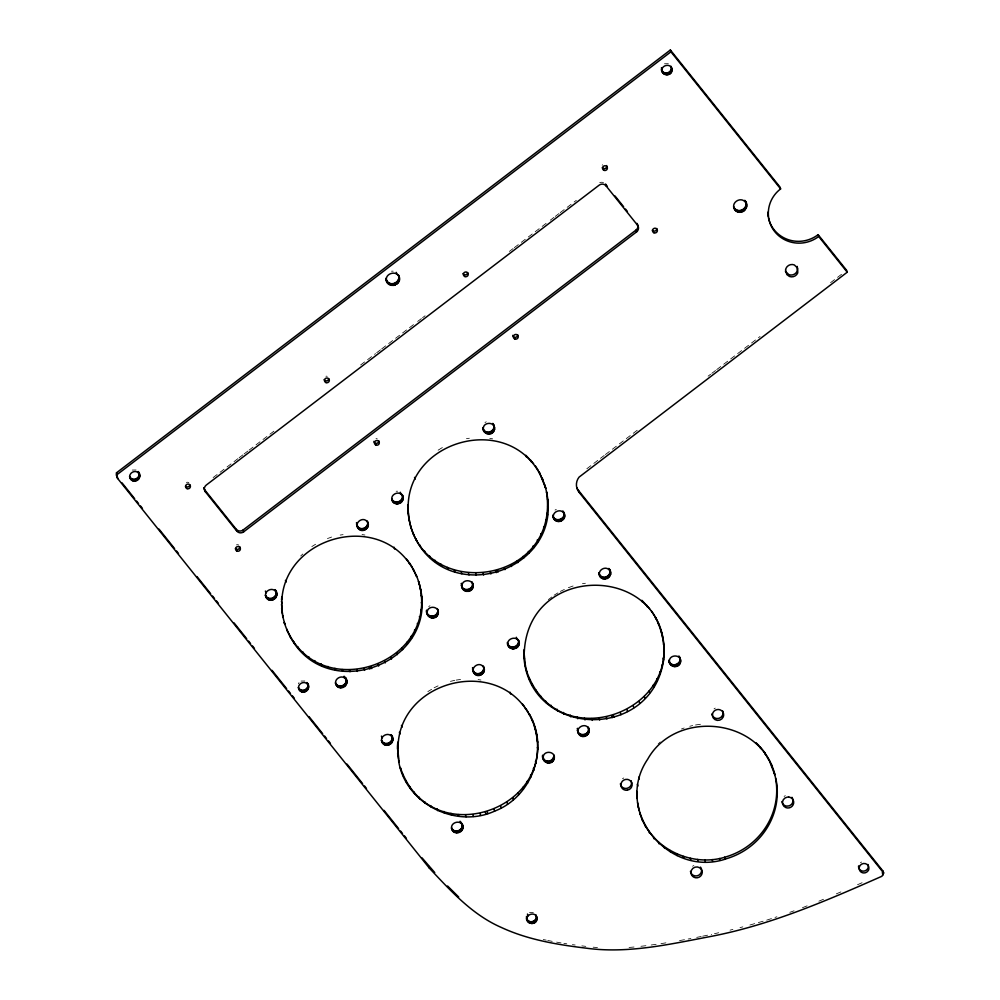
<?xml version="1.0" encoding="UTF-8"?>
<svg xmlns="http://www.w3.org/2000/svg" width="1000" height="1000" viewBox="0 0 1000 1000"><rect width="100%" height="100%" fill="white"/><g stroke="black" fill="none" stroke-linecap="round" stroke-linejoin="round"><path stroke-width="0.75" stroke-dasharray="5 3.75" d="M298.363 683.75L299.012 682.638M300.688 556.013L302.812 554.012M658.162 743.95L660.3 741.95M213.125 477.575L237.913 458.65M239.15 457.713L242.875 454.875M244.112 453.925L247.825 451.087M249.062 450.138L276.337 429.325M360.625 364.975L375.5 353.625M376.737 352.675L380.462 349.837M381.7 348.888L416.413 322.4M417.65 321.45L421.362 318.612M422.6 317.663L425.087 315.775M509.375 251.425L513.088 248.588M514.338 247.65L549.038 221.15M550.275 220.2L554 217.362M555.237 216.425L558.962 213.575M560.2 212.638L576.312 200.338M586.85 468.725L599.225 459.275M600.462 458.325L604.175 455.5M605.413 454.55L638.812 429.05M708.1 376.163L710.575 374.275M711.812 373.325L715.525 370.5M716.762 369.55L760.062 336.488M830.588 282.663L842.962 273.212M548.312 599.637L551.8 596.975M438.1 450.175L443.1 447.113M311.825 546.575L315.575 544.275M554.125 595.2L557.875 592.9M427.837 691.6L431.6 689.3M484.963 422.537L486.238 421.8M555.013 510.1L556.287 509.363M428.725 606.5L430 605.763M560.375 591.375L564.35 589.462M434.1 687.775L438.062 685.863M857.513 884.725L864.112 881.85M836.312 893.888L844.275 890.45M818.888 901.188L825.6 898.388M802.475 907.688L807.962 905.525M789.837 912.337L794.062 910.8M327.45 538.562L331.6 537.062M568.375 587.688L573.9 585.688M681.425 729L684.188 728M766.688 920.15L776.9 916.8M749.925 925.013L765.288 920.562M664.5 63.762L668.325 63.7M132.262 470.062L136.088 470M301.075 681.075L304.9 681.012M529.5 912.475L533.325 912.412M730.05 930.15L732.887 929.425M740 927.6L742.85 926.875M450.462 681.375L454.738 680.3M689.8 726.275L692.65 725.562M714.475 933.713L718.725 932.738M696.712 937.4L701.188 936.488M702.688 936.188L711.65 934.35M679.538 940.6L690.888 938.525M660.987 943.65L666.7 942.725M466.463 438.663L469.363 438.237M340.175 535.062L343.075 534.637M582.475 583.688L585.388 583.263M456.2 680.088L460.55 679.45M695.525 724.987L701.338 724.15M651.175 945.013L658.175 944.038M640.95 946.287L646.975 945.6M629.062 947.45L634.938 946.963M396.163 491.25L397.625 491.213M391.488 271.188L393.188 271.163M593.15 947.188L597.463 947.562M581.862 945.875L585.788 946.363M572.413 944.638L575.175 945.013M563.913 943.363L566.775 943.812M489.775 438.387L492.65 438.85M362.05 534.55L364.925 535.025M478.075 679.587L480.95 680.05M556.613 942.138L561.038 942.913M543.275 939.538L546.25 940.15M547.737 940.45L552.2 941.35M860.475 862.675A4.913 4.737 -17.5 0 1 861.587 862.038M714.038 708.863A5.65 5.45 -17.5 0 1 715.312 708.125M692.588 866.275A5.65 5.45 -17.5 0 1 693.863 865.537M784.087 796.425A5.65 5.45 -17.5 0 1 785.362 795.688M622.537 778.713A5.65 5.45 -17.5 0 1 623.812 777.975M236.45 544.9A2.45 2.375 -17.5 0 1 238.875 545.163M186.412 482.463A2.45 2.375 -17.5 0 1 188.85 482.663M325.938 376.238A2.45 2.375 -17.5 0 1 327.2 376.337M375.988 438.688A2.45 2.375 -17.5 0 1 377.238 438.825M602.212 165.263A2.45 2.375 -17.5 0 1 602.575 164.737M599.725 182.662A4.913 4.737 -17.5 0 1 603.475 182.587"/><path stroke-width="1.5" d="M266.137 596.462C270.3 602.075 279.625 595.125 275.075 589.637C282.15 597.263 267.413 605.725 265.4 595.237L266.712 598.288M336.188 684.025C340.35 689.638 349.675 682.688 345.125 677.2C352.2 684.825 337.463 693.288 335.45 682.8L336.763 685.85M358.2 528.438C353.65 522.95 362.975 516 367.137 521.613C371.7 527.1 362.375 534.05 358.2 528.438L356.525 522.6L357.1 524.7M357.638 526.625C361.287 531.562 369.9 526.675 367.3 521.025L368.25 524.212M382.163 741.488C386.325 747.1 395.65 740.15 391.1 734.675C398.175 742.288 383.438 750.763 381.425 740.275L382.738 743.312M392.425 500.062C396.075 505 404.688 500.125 402.088 494.462C407.512 502.325 393.013 508.387 391.688 498.837L393 501.887M427.525 614.775L426.575 610.163C425.138 617.712 436.712 621.413 438.3 613.2C439.4 606.138 427.825 605.025 427.15 611.975M426.95 612.962C429.212 618.713 438.75 616.038 437.738 609.95M461.938 585.425C460.838 592.487 472.425 593.6 473.088 586.65C474.188 579.575 462.612 578.462 461.938 585.425L461.362 583.6M452.212 829.05C455.863 833.988 464.487 829.112 461.875 823.45C467.45 831.413 452.7 837.3 451.475 827.825L452.788 830.875M474.225 673.462C469.675 667.987 479 661.038 483.162 666.637C487.725 672.125 478.4 679.075 474.225 673.462L472.55 667.625L473.113 669.725M483.375 429.438C482.175 421.587 495.662 421.25 494.538 429.237C493.475 436.5 482.438 434.762 482.8 427.625L483.762 430.812M473.65 671.65C477.312 676.587 485.925 671.712 483.325 666.05L484.275 669.237M483.188 429C486.2 436.35 497.912 429.65 492.85 423.4L493.425 425.213M507.713 643.863C510.3 650.387 521.038 645.913 518.112 639.487C523.875 648.575 507.25 653.025 507.337 642.5M544.275 761.025L542.6 755.188C541.163 762.738 552.725 766.45 554.325 758.225C555.425 751.162 543.837 750.05 543.162 757M543.7 759.212C546.925 763.538 554.637 760.337 553.75 754.987L554.325 756.8M563.638 512.188C569.3 521.05 552.812 525.925 552.85 515.188C554.15 524.113 568.475 518.112 562.9 510.962M588.737 728.875C585.725 721.513 574 728.213 579.062 734.475C583.7 740.175 592.362 732.887 588.162 727.05L589.113 730.238M578.337 733.25L577.388 730.062C578.188 737.087 589.675 735.337 588.55 728.425M599.938 575.25C604.1 580.862 613.425 573.913 608.875 568.425C616.375 577.062 599.362 584.5 598.825 572.65L600.513 577.062M669.45 662.025C668.238 654.175 681.737 653.838 680.612 661.825C679.55 669.1 668.5 667.35 668.875 660.212L669.825 663.4M669.262 661.587C672.262 668.95 683.988 662.25 678.925 655.987M281.537 599.975L281.775 597.125M416.075 574.725C452.775 664.175 313.363 714.55 284.25 622.438L284.825 624.25L282.55 615.55L283.125 617.362C267.9 538.587 385.25 502.638 416.637 576.538L412.925 568.35L413.5 570.175M545.2 486.613C569.812 572.737 439.275 612.925 411.112 527.85C386.737 440.875 519.625 401.788 545.775 488.425L539.212 471.95L539.788 473.775M397.8 742.15L397.45 746.413L399.15 762.387L398.575 760.575C404.825 803.6 455.887 829.038 494.663 811.112C532.3 796.85 549.7 747.913 528.95 713.388L532.663 721.562M398.025 748.238C398.013 680.375 497.625 654.95 529.525 715.2M287.262 630.925L286.688 629.1C320.2 706.737 442.8 662.613 418.5 581.388L419.487 584.825M524.3 651.838C529.025 558.625 673.2 565.05 663.625 659.987C650.975 744.65 522.5 737.3 523.737 650.013L525.438 665.987L527.137 672.875M408.288 506.812L407.713 504.988C409.338 604.8 561.45 588.975 546.487 491.875L547.062 493.7M400.85 769.275L400.275 767.463C430.487 856.475 566.287 807.5 532.087 719.75M774.262 772.95L776.137 780.037A70.188 67.8 -17.5 0 1 727.087 858.512C669.712 879.3 612.525 810.863 647.688 759.2C675.588 709.025 761.287 717.663 774.837 774.762L768.913 759.562M526.562 671.062C559 764.3 700.188 705.325 655.238 616.975L655.8 618.8M882.513 872.788L883.088 871.188L578.45 490.4A12.775 12.337 -17.5 0 1 576.8 487.638M883.662 873.012L579.025 492.225A12.775 12.337 -17.5 0 1 579.05 477.15L847.237 272.2L818.688 236.5A31.412 30.35 -17.5 0 1 774.775 231.688A31.412 30.35 -17.5 0 1 780.6 188.9L780.025 187.087L670.362 50L116.5 472.8L117.7 478.55L429.387 868.175C450.7 890.85 472.25 914.8 501.375 927.475C528.05 939.85 557.388 944.675 586.362 948.188C628.612 953.95 670.913 943.975 712.212 936.175C771.475 924.638 827.013 900.5 881.938 876.25L883.662 873.012L883.088 871.188M117.212 477.788L117.075 474.613L670.938 51.812L670.362 50M130.213 477.55C133.912 482.537 142.2 476.362 138.138 471.5C144.637 478.438 131.25 486.112 129.562 476.463L130.787 479.363M387.188 281.375C391.4 287.087 401.362 281.462 398.338 274.925C404.663 285.062 385.913 290.262 385.9 278.375L387.762 283.2M299.025 688.562C302.725 693.55 311 687.375 306.95 682.513C313.45 689.45 300.062 697.125 298.375 687.463L299.6 690.375M662.375 71.975C659.5 65.475 671.062 62.275 671.95 69.325C672.738 76.688 660.863 76.338 661.462 68.938L663.025 73.062M662.45 71.25C665.7 75.65 673.363 71.312 671.038 66.287L671.95 69.325M527.362 920.688C524.5 914.2 536.05 910.987 536.938 918.037C537.725 925.4 525.85 925.05 526.462 917.65L528.025 921.787M527.45 919.963C530.688 924.362 538.35 920.037 536.025 915L536.938 918.037M734.463 208.188C739.262 214.688 750.037 206.663 744.762 200.325C752.65 208.912 736.062 218.425 733.612 206.775L735.025 210.012M275.65 591.462C272 586.525 263.375 591.4 265.975 597.062M391.675 736.488C388.013 731.55 379.4 736.425 382 742.087M462.312 588.225L461.362 585.025C462.362 592.962 475.363 589.325 472.137 582.025L473.1 585.212M204.775 489.938L236.225 529.263A4.913 4.737 -17.5 0 0 243.088 530.013L636.025 230.062A4.913 4.737 -17.5 0 0 636.938 223.375L637.513 225.188A4.913 4.737 -17.5 0 1 636.6 231.875L243.663 531.838A4.913 4.737 -17.5 0 1 236.8 531.075L205.35 491.763L204.775 489.938A4.913 4.737 -17.5 0 1 203.8 487.688M640.175 814.188L639.612 812.375C649.762 848.112 691.8 868.288 726.513 856.7A70.188 67.8 -17.5 0 0 775.562 778.213M399.35 278.325C398.2 269.163 383.175 273.337 386.912 281.775M402.663 496.287C400.075 489.762 389.35 494.237 392.262 500.662M519.062 642.688C518.062 634.75 505.062 638.387 508.288 645.688M345.7 679.025C342.05 674.087 333.425 678.962 336.025 684.625M462.837 826.65C461.838 818.713 448.825 822.35 452.05 829.65M609.45 570.237C605.8 565.3 597.175 570.188 599.775 575.837M745.337 202.15C741.125 196.425 731.162 202.062 734.175 208.6M138.713 473.312C135.475 468.913 127.812 473.25 130.125 478.275M307.525 684.325C304.275 679.925 296.613 684.262 298.938 689.287M458.7 897.013L447.562 886M533.612 463.725L525.9 455.312L526.475 457.125M649.638 608.75L641.925 600.337L642.5 602.163M755.987 742.663L759 745.713M422 857.837L434.75 872.55M768.512 218.162A31.412 30.35 -17.5 0 0 818.112 234.688L846.663 270.375L847.237 272.2M670.938 51.812L780.6 188.9M607.388 186.438L605.487 184.05L606.05 185.875L637.513 225.188M615.013 195.975L623.6 206.688M625.5 209.075L627.413 211.462M768.85 760.113L764.463 752.288L760.013 746.725L760.588 748.538M406.438 559.012L408.212 561.237M522.463 704.038L524.237 706.263M121.988 482.825L134.65 498.65M136.6 501.087L138.55 503.525M140.5 505.962L142.45 508.4M159 529.087L174.587 548.575M176.537 551.013L178.487 553.45M196.988 576.575L210.625 593.625M212.575 596.062L214.525 598.5M216.475 600.925L218.425 603.362M234.013 622.85L246.675 638.675M248.612 641.112L250.562 643.538M252.512 645.975L254.462 648.413M272 670.325L286.613 688.587M288.55 691.025L290.5 693.462M292.45 695.9L294.4 698.337M309.012 716.6L322.65 733.637M324.6 736.075L326.538 738.512M328.488 740.95L330.438 743.388M347 764.087L362.587 783.562M364.525 786L366.475 788.438M384.012 810.35L398.625 828.612M400.575 831.05L402.512 833.487M404.462 835.913L406.413 838.35M651.413 610.975L654.463 615.775M535.388 465.95L538.45 470.75M525.887 708.587L528.188 712.188M412.163 567.15L409.1 562.35L409.675 564.175M785.4 271.337L788.838 274.625A6.375 6.162 -17.5 0 0 797.163 271.125L797.163 266.388M564.212 514C561.613 507.475 550.887 511.95 553.812 518.375M818.112 234.688L818.688 236.5M745.612 201.737L746.188 203.562M746.05 203.325L746.625 205.15M746.05 204.975L746.625 206.8M745.612 206.575L746.188 208.4M744.762 208.025L745.337 209.838M743.562 209.213L744.137 211.025M742.1 210.062L742.675 211.875M740.462 210.512L741.038 212.325M738.763 210.538L739.338 212.362M737.125 210.138L737.7 211.962M735.662 209.338L736.225 211.163M671.375 68.775L671.95 70.588M671.038 70L671.612 71.825M670.387 71.112L670.962 72.938M669.463 72.025L670.037 73.85M668.337 72.688L668.9 74.5M667.075 73.025L667.65 74.85M665.763 73.05L666.338 74.875M664.513 72.75L665.088 74.562M663.375 72.125L663.95 73.95M661.462 67.675L662.038 69.488M882.712 871.737L883.288 873.55M882.6 872.425L883.175 874.237M882.562 872.613L883.088 874.6M882.463 872.95L882.975 874.912M636.025 230.062L636.6 231.875M773.863 771.325L774.438 773.138M771.425 764.663L772 766.475M764.463 752.288L765.037 754.1M679.663 657.212L680.612 660.4M680.037 660.013L680.612 661.825M679.65 661.4L680.225 663.213M678.925 662.65L679.488 664.463M677.875 663.675L678.45 665.487M676.6 664.412L677.175 666.225M675.188 664.812L675.763 666.625M673.713 664.837L674.287 666.65M673.438 664.762L674 666.587M672.3 664.488L672.875 666.312M660.812 630.013L661.787 633.45M658.375 623.35L658.95 625.163M661.862 634.275L662.438 636.087M662.513 636.912L663.088 638.725M671.025 663.8L671.6 665.612M669.987 662.812L670.562 664.625M663.462 643.95L664.025 645.763M663.637 651.062L664.212 652.875M646.963 605.413L647.537 607.225M663.05 658.162L663.625 659.987M724.675 857.163L725.25 858.988M661.712 665.188L662.288 667.013M719.388 858.487L719.963 860.3M659.625 672.05L660.188 673.875M656.812 678.688L657.375 680.5M712.125 859.55L712.7 861.363M653.3 685L653.875 686.812M704.8 859.862L705.375 861.688M649.15 690.938L649.725 692.763M609.612 569.65L610.562 572.837M609.987 572.45L610.562 574.263M609.913 572.725L610.487 574.55M609.6 573.837L610.175 575.65M608.875 575.087L609.438 576.9M697.5 859.438L698.075 861.263M607.825 576.112L608.4 577.925M606.55 576.85L607.125 578.663M644.388 696.438L644.95 698.263M578.45 490.4L579.025 492.225M605.138 577.25L605.712 579.062M603.663 577.275L604.237 579.087M602.25 576.925L602.825 578.75M690.3 858.275L690.875 860.088M600.975 576.237L601.55 578.05M639.062 701.438L639.637 703.25M683.288 856.375L683.85 858.188M633.237 705.875L633.812 707.688M676.525 853.775L677.087 855.588M626.987 709.7L627.562 711.525M564.012 513.55L564.587 515.375M670.088 850.487L670.662 852.312M564.012 514.987L564.587 516.8M563.638 516.362L564.2 518.188M562.9 517.612L563.475 519.438M561.862 518.65L562.425 520.462M664.05 846.575L664.625 848.388M560.588 519.388L561.163 521.2M620.375 712.887L620.95 714.712M559.163 519.775L559.738 521.6M557.7 519.812L558.263 521.625M638.713 777.2L639.288 779.013M557.413 519.738L557.987 521.55M658.487 842.05L659.062 843.863M556.275 519.462L556.85 521.275M544.788 484.988L545.363 486.812M542.35 478.325L542.925 480.138M555 518.775L555.575 520.588M553.962 517.788L554.538 519.6M547.438 498.925L548.013 500.737M637.362 784.212L637.938 786.038M653.462 836.975L654.025 838.787M547.612 506.037L548.188 507.85M613.475 715.387L614.038 717.212M637.35 793.138L636.775 791.325L636.962 798.438M649.013 831.4L649.575 833.225M530.938 460.387L531.512 462.2M611.625 715.863L612.2 717.675M547.038 513.138L547.6 514.963M645.188 825.4L645.763 827.225M637.525 802.663L638.475 807.3M642.038 819.038L642.613 820.85M545.688 520.163L546.263 521.987M606.35 717.175L606.912 719M543.6 527.025L544.175 528.85M540.788 533.65L541.362 535.475M599.075 718.238L599.65 720.062M537.275 539.975L537.85 541.788M591.763 718.562L592.325 720.375M533.125 545.913L533.7 547.737M493.587 424.625L494.538 427.812M493.963 427.425L494.538 429.237M493.888 427.7L494.462 429.513M588.538 729.562L589.113 731.388M493.587 428.812L494.15 430.625M588.538 729.85L589.113 731.675M584.45 718.125L585.025 719.95M588.162 731.237L588.737 733.062M492.85 430.062L493.425 431.875M587.425 732.487L588 734.312M491.812 431.087L492.375 432.9M586.388 733.512L586.962 735.337M490.538 431.825L491.1 433.638M528.362 551.413L528.938 553.225M585.112 734.25L585.688 736.075M489.113 432.212L489.688 434.038M583.688 734.65L584.263 736.462M487.65 432.25L488.212 434.062M577.25 716.963L577.825 718.775M582.225 734.675L582.8 736.5M486.225 431.9L486.8 433.725M580.8 734.338L581.375 736.15M484.95 431.213L485.525 433.025M483.913 430.225L484.487 432.038M579.538 733.637L580.1 735.462M577.463 728.35L578.038 730.163M523.038 556.413L523.612 558.225M577.388 728.625L577.962 730.45M578.5 732.65L579.062 734.475M570.237 715.062L570.812 716.888M517.225 560.85L517.8 562.663M563.475 712.463L564.05 714.287M557.038 709.188L557.612 711M510.975 564.675L511.538 566.5M551.013 705.263L551.575 707.075M504.35 567.863L504.925 569.675M545.45 700.738L546.013 702.55M540.413 695.662L540.988 697.487M535.962 690.1L536.538 691.912M497.45 570.363L498.025 572.175M523.913 657.125L524.487 658.95M532.137 684.1L532.712 685.913M518.488 642.288L519.062 644.112M495.6 570.825L496.175 572.65M516.35 637.275L516.912 639.1M524.862 664.175L525.438 665.987M529 677.725L529.562 679.55M553.75 756.413L554.325 758.225M518.112 643.675L518.688 645.5M517.375 644.925L517.95 646.75M552.638 759.05L553.212 760.863M516.337 645.962L516.912 647.775M551.6 760.075L552.163 761.888M398.787 278.163L399.35 279.975M515.062 646.688L515.638 648.512M396.287 272.362L396.863 274.188M550.325 760.812L550.9 762.625M398.35 279.762L398.913 281.575M490.325 572.15L490.9 573.975M513.638 647.087L514.212 648.913M548.9 761.213L549.475 763.025M397.5 281.2L398.075 283.025M512.463 647.113L513.038 648.925M512.175 647.113L512.75 648.938M547.438 761.237L548 763.05M396.3 282.387L396.875 284.212M547.15 761.162L547.725 762.987M510.75 646.775L511.325 648.587M546.013 760.888L546.587 762.712M509.487 646.087L510.05 647.9M394.825 283.238L395.4 285.062M534.525 726.413L535.513 729.85M508.45 645.088L509.012 646.912M536.225 733.312L536.8 735.125M544.738 760.2L545.312 762.013M542.587 756.612L543.55 759.8M393.188 283.7L393.762 285.512M537.175 740.35L537.75 742.163M483.062 573.212L483.625 575.025M525.125 707.387L525.7 709.2M391.5 283.725L392.075 285.538M537.35 747.463L537.925 749.275M389.862 283.325L390.438 285.138M388.387 282.525L388.963 284.337M536.775 754.575L537.337 756.388M535.425 761.587L536 763.413M475.737 573.525L476.312 575.35M510.075 692.212L510.65 694.038M533.337 768.45L533.913 770.275M472.525 584.538L473.088 586.65M468.438 573.1L469 574.925M472.137 586.213L472.713 588.025M471.4 587.463L471.975 589.275M530.525 775.088L531.1 776.9M470.363 588.488L470.938 590.312M469.087 589.225L469.663 591.05M467.675 589.625L468.237 591.438M461.238 571.938L461.8 573.75M527.025 781.4L527.587 783.225M466.2 589.65L466.775 591.462M464.787 589.312L465.35 591.125M463.512 588.612L464.087 590.438M461.438 583.325L462.013 585.138M462.475 587.625L463.05 589.438M522.863 787.337L523.438 789.163M454.212 570.037L454.787 571.862M483.7 668.85L484.275 670.662M483.625 669.125L484.2 670.95M483.325 670.238L483.9 672.05M482.587 671.488L483.162 673.3M481.55 672.513L482.113 674.325M447.45 567.438L448.025 569.25M518.1 792.837L518.675 794.663M480.275 673.25L480.85 675.062M478.85 673.65L479.425 675.462M477.388 673.675L477.95 675.487M414.538 477.375L415.112 479.188M475.962 673.325L476.538 675.15M441.012 564.163L441.587 565.975M474.688 672.638L475.262 674.463M472.537 669.05L473.5 672.237M512.775 797.837L513.35 799.65M434.988 560.237L435.562 562.05M429.425 555.712L430 557.525M506.962 802.275L507.537 804.087M424.387 550.638L424.963 552.45M419.938 545.075L420.513 546.888M536.362 917.487L536.938 919.312M407.887 512.1L408.462 513.925M500.712 806.112L501.287 807.925M536.025 918.725L536.6 920.537M402.475 495.838L403.05 497.65M416.112 539.075L416.688 540.887M402.475 497.262L403.038 499.087M437.35 608.587L438.3 611.775M535.375 919.837L535.95 921.65M400.325 492.25L400.9 494.062M408.837 519.138L409.412 520.962M402.088 498.65L402.663 500.462M412.975 532.7L413.55 534.513M437.725 611.388L438.3 613.2M410.538 526.038L411.112 527.85M437.35 612.775L437.925 614.587M534.45 920.75L535.025 922.562M401.35 499.9L401.925 501.712M436.613 614.025L437.188 615.837M533.325 921.4L533.9 923.213M400.312 500.925L400.887 502.75M435.575 615.05L436.15 616.862M532.062 921.75L532.638 923.562M399.038 501.662L399.613 503.488M434.3 615.788L434.875 617.6M530.763 921.775L531.337 923.587M397.625 502.062L398.188 503.875M527.45 914.05L528.013 915.863M529.5 921.462L530.075 923.275M494.087 809.287L494.663 811.112M432.875 616.175L433.45 618M396.45 502.088L397.013 503.9M528.375 920.85L528.95 922.663M396.15 502.088L396.725 503.913M526.45 916.388L527.025 918.2M431.413 616.213L431.987 618.025M431.125 616.138L431.7 617.95M394.738 501.75L395.3 503.562M429.988 615.862L430.562 617.688M393.462 501.05L394.038 502.875M420.2 588.288L420.775 590.1M428.725 615.175L429.288 616.987M427.688 614.188L428.25 616M426.575 611.587L427.137 613.4M421.15 595.325L421.725 597.137M421.337 602.438L421.9 604.25M487.188 811.787L487.762 813.612M485.337 812.262L485.913 814.075M420.75 609.538L421.325 611.362M419.4 616.562L419.975 618.387M480.062 813.587L480.637 815.4M394.062 547.188L394.625 549.012M417.312 623.425L417.887 625.25M414.5 630.05L415.075 631.875M472.8 814.638L473.375 816.462M411 636.375L411.575 638.188M465.475 814.963L466.05 816.775M406.838 642.312L407.413 644.137M367.675 523.825L368.25 525.638M367.6 524.1L368.175 525.913M461.15 822.237L461.725 824.05M462.262 825.962L462.837 827.788M367.3 525.212L367.875 527.025M462.262 826.25L462.825 828.075M458.175 814.538L458.75 816.35M460.112 821.237L460.688 823.062M461.875 827.638L462.45 829.463M366.562 526.462L367.137 528.275M461.138 828.888L461.712 830.713M365.525 527.487L366.1 529.3M460.1 829.925L460.675 831.737M364.25 528.225L364.825 530.037M402.075 647.812L402.65 649.638M458.825 830.662L459.4 832.475M362.825 528.625L363.4 530.438M457.413 831.05L457.975 832.875M361.362 528.65L361.938 530.462M450.975 813.363L451.55 815.188M455.938 831.075L456.512 832.9M359.938 528.3L360.513 530.125M454.525 830.738L455.087 832.55M358.675 527.612L359.237 529.425M453.25 830.05L453.825 831.862M356.525 524.025L357.475 527.212M396.75 652.812L397.325 654.625M443.95 811.475L444.525 813.288M390.938 657.25L391.512 659.062M437.188 808.863L437.762 810.688M430.75 805.588L431.325 807.4M384.688 661.075L385.262 662.9M401.463 725.425L402.038 727.237M424.725 801.663L425.3 803.475M378.075 664.262L378.638 666.087M399.375 732.288L399.95 734.1M419.162 797.138L419.738 798.962M414.125 792.062L414.7 793.888M409.675 786.5L410.25 788.312M371.163 666.762L371.737 668.587M397.488 747.837L398.2 755.35M391.825 735.888L392.788 739.087M405.85 780.5L406.425 782.312M392.212 738.688L392.775 740.512M369.312 667.237L369.888 669.05M402.713 774.125L403.288 775.95M391.825 740.075L392.4 741.9M391.087 741.325L391.662 743.15M390.05 742.362L390.625 744.175M428.812 866.35L429.387 868.175M388.775 743.1L389.35 744.912M364.038 668.55L364.613 670.375M387.362 743.487L387.925 745.312M386.188 743.512L386.763 745.325M385.887 743.512L386.463 745.337M384.475 743.175L385.037 744.987M381.438 736.087L382 737.9M383.2 742.487L383.775 744.3M356.775 669.613L357.35 671.438M349.45 669.938L350.025 671.75M345.863 678.425L346.425 680.25M346.238 679.8L346.812 681.612M346.238 680.938L346.812 682.763M346.238 681.225L346.812 683.05M342.15 669.5L342.725 671.325M344.087 676.213L344.663 678.037M345.85 682.613L346.425 684.425M345.112 683.863L345.688 685.675M344.075 684.887L344.65 686.712M342.8 685.625L343.375 687.45M341.388 686.025L341.962 687.837M334.95 668.337L335.525 670.15M339.913 686.05L340.487 687.875M338.5 685.713L339.075 687.525M337.225 685.013L337.8 686.838M327.925 666.438L328.5 668.263M321.163 663.838L321.737 665.662M314.738 660.562L315.3 662.375M285.45 580.4L286.012 582.212M308.7 656.637L309.275 658.45M303.137 652.113L303.712 653.925M298.1 647.038L298.675 648.863M307.6 683.6L308.512 686.637M281.425 601.388L282 603.212M307.938 686.087L308.512 687.9M293.65 641.475L294.225 643.288M307.6 687.312L308.175 689.137M306.95 688.425L307.525 690.238M281.5 604.237L282.175 610.325M275.812 590.862L276.762 594.05M289.837 635.475L290.4 637.288M276.188 593.663L276.762 595.487M306.025 689.338L306.6 691.15M275.8 595.05L276.375 596.875M304.9 689.987L305.475 691.812M275.062 596.3L275.637 598.125M303.637 690.337L304.212 692.163M274.025 597.325L274.6 599.15M302.337 690.362L302.913 692.175M272.75 598.062L273.325 599.888M301.075 690.05L301.65 691.875M271.337 598.462L271.913 600.275M299.95 689.438L300.512 691.25M270.163 598.488L270.738 600.3M269.862 598.488L270.438 600.312M268.45 598.15L269.025 599.963M265.413 591.05L265.988 592.875M267.175 597.45L267.75 599.275M243.088 530.013L243.663 531.838M236.225 529.263L236.8 531.075M138.787 472.587L139.7 475.625M139.125 475.075L139.7 476.887M138.787 476.3L139.362 478.125M138.138 477.413L138.713 479.225M137.213 478.325L137.787 480.138M136.088 478.975L136.662 480.8M134.825 479.325L135.4 481.15M133.525 479.35L134.1 481.163M132.262 479.038L132.838 480.863M131.137 478.425L131.713 480.25M116.5 472.8L117.125 474.787M116.562 473.15L117.1 475.138M116.337 474.212L116.912 476.025M117.7 478.55L116.375 475.112M553.387 757.788L553.95 759.613M637.913 805.475L639.263 810.987M397.625 753.525L398.387 759.163M281.613 608.5L282.362 614.138M867.975 864.488A4.913 4.737 -17.5 0 1 867.975 868.125L867.325 869.212A4.913 4.737 -17.5 0 1 860.462 870.225L859.562 869.362A4.913 4.737 -17.5 0 1 858.6 865.863M768.263 216.988A31.412 30.35 -17.5 0 1 767.763 212.25M722.663 710.962A5.65 5.45 -17.5 0 1 723.037 713.75L722.65 715.138A5.65 5.45 -17.5 0 1 711.875 713.962M791.975 797.3A5.65 5.45 -17.5 0 1 786.762 806.137L785.35 805.8A5.65 5.45 -17.5 0 1 781.925 801.525M690.425 871.363A5.65 5.45 -17.5 0 0 701.587 871.162L701.587 869.737A5.65 5.45 -17.5 0 0 700.475 867.138M631.163 780.8A5.65 5.45 -17.5 0 1 626.688 788.4L625.225 788.425A5.65 5.45 -17.5 0 1 620.375 783.8M517.638 334.637A2.45 2.375 -17.5 0 1 515.525 337.35A2.45 2.375 -17.5 0 1 512.788 335.35M467.675 272.725A2.45 2.375 -17.5 0 1 463.013 273.55M239.812 546.725A2.45 2.375 -17.5 0 1 235.45 548.562M656.8 228.538A2.45 2.375 -17.5 0 1 652.35 230.175M606.712 165.55A2.45 2.375 -17.5 0 1 602.325 167.638M189.85 484.812A2.45 2.375 -17.5 0 1 185.512 486.15M328.762 378.762A2.45 2.375 -17.5 0 1 324.1 379.588M378.725 440.688A2.45 2.375 -17.5 0 1 376.613 443.387A2.45 2.375 -17.5 0 1 373.875 441.388M606.05 185.875A4.913 4.737 -17.5 0 0 599.2 185.125L206.262 485.075A4.913 4.737 -17.5 0 0 205.35 491.763M702.163 871.55L702.163 872.975A5.65 5.45 -17.5 0 1 695.85 877.8A5.65 5.45 -17.5 0 1 691 871.75L691.388 870.375A5.65 5.45 -17.5 0 1 702.163 871.55M712.45 714.35L712.45 715.775A5.65 5.45 -17.5 0 0 723.225 716.963L723.612 715.575A5.65 5.45 -17.5 0 0 718.775 709.525A5.65 5.45 -17.5 0 0 712.45 714.35M785.55 269.988L786.8 274.538L789.412 276.438A6.375 6.162 -17.5 0 0 797.725 272.938L797.738 268.212L794.3 264.925A6.375 6.162 -17.5 0 0 785.975 268.425L785.55 269.988M868.55 869.95L867.9 871.038A4.913 4.737 -17.5 0 1 861.038 872.038L860.138 871.175A4.913 4.737 -17.5 0 1 863.388 863.512A4.913 4.737 -17.5 0 1 868.55 869.95M627.263 790.212L625.8 790.238A5.65 5.45 -17.5 0 1 620.95 784.2A5.65 5.45 -17.5 0 1 627.275 779.375L628.688 779.712A5.65 5.45 -17.5 0 1 627.263 790.212M788.825 797.087L787.35 797.113A5.65 5.45 -17.5 0 0 785.925 807.613L787.337 807.962A5.65 5.45 -17.5 0 0 793.662 803.138A5.65 5.45 -17.5 0 0 788.825 797.087M514.85 339.025A2.45 2.375 -17.5 0 0 518.212 336.463A2.45 2.375 -17.5 0 0 514.3 334.95A2.45 2.375 -17.5 0 0 514.85 339.025M464.95 276.588A2.45 2.375 -17.5 0 0 468.225 273.925A2.45 2.375 -17.5 0 0 464.263 272.538A2.45 2.375 -17.5 0 0 464.95 276.588M237.025 551.112A2.45 2.375 -17.5 0 0 240.387 548.538A2.45 2.375 -17.5 0 0 236.475 547.038A2.45 2.375 -17.5 0 0 237.025 551.112M603.825 170.263A2.45 2.375 -17.5 0 0 607.4 167.975A2.45 2.375 -17.5 0 0 603.638 166.15A2.45 2.375 -17.5 0 0 603.825 170.263M653.888 232.763A2.45 2.375 -17.5 0 0 657.375 230.35A2.45 2.375 -17.5 0 0 653.538 228.663A2.45 2.375 -17.5 0 0 653.888 232.763M187.113 488.675A2.45 2.375 -17.5 0 0 190.4 486A2.45 2.375 -17.5 0 0 186.438 484.625A2.45 2.375 -17.5 0 0 187.113 488.675M326.037 382.625A2.45 2.375 -17.5 0 0 329.312 379.963A2.45 2.375 -17.5 0 0 325.35 378.575A2.45 2.375 -17.5 0 0 326.037 382.625M375.938 445.075A2.45 2.375 -17.5 0 0 379.3 442.5A2.45 2.375 -17.5 0 0 375.387 441A2.45 2.375 -17.5 0 0 375.938 445.075"/></g></svg>
